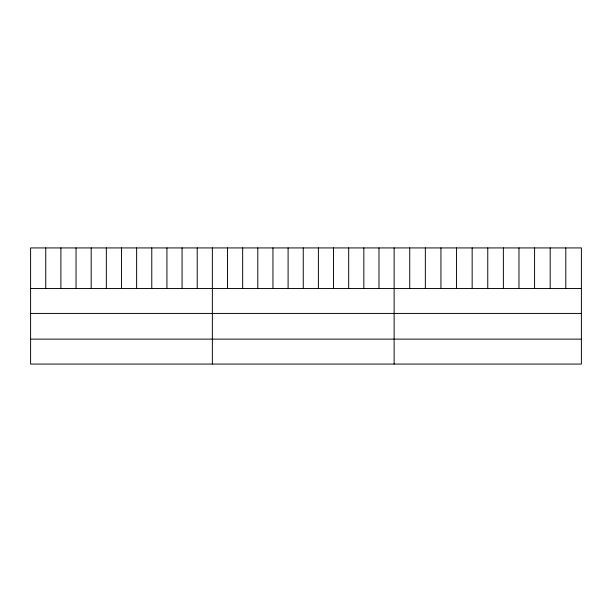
<?xml version="1.0" encoding="UTF-8"?>
<svg xmlns="http://www.w3.org/2000/svg" width="612" height="612" viewBox="0 0 612 612"><rect width="100%" height="100%" fill="white"/><g stroke="black" fill="none" stroke-linecap="round" stroke-linejoin="round"><path stroke-width="0.92" d="M581.4 288.489L581.4 364.071L30.6 364.071L30.6 247.929L581.4 247.929L581.4 288.489L30.6 288.489M30.6 313.428L581.4 313.428M30.6 339.125L581.4 339.125M565.794 247.929L565.794 288.489M550.188 247.929L550.188 288.489M534.582 247.929L534.582 288.489M518.976 247.929L518.976 288.489M503.37 247.929L503.37 288.489M487.764 247.929L487.764 288.489M472.158 247.929L472.158 288.489M456.552 247.929L456.552 288.489M440.946 247.929L440.946 288.489M425.34 247.929L425.34 288.489M409.734 247.929L409.734 288.489M394.128 247.929L394.128 364.071M378.981 247.929L378.981 288.489M363.834 247.929L363.834 288.489M348.687 247.929L348.687 288.489M333.54 247.929L333.54 288.489M318.393 247.929L318.393 288.489M303.246 247.929L303.246 288.489M288.099 247.929L288.099 288.489M272.952 247.929L272.952 288.489M257.805 247.929L257.805 288.489M242.658 247.929L242.658 288.489M227.511 247.929L227.511 288.489M212.364 247.929L212.364 364.071M197.217 247.929L197.217 288.489M182.07 247.929L182.07 288.489M166.923 247.929L166.923 288.489M151.776 247.929L151.776 288.489M136.629 247.929L136.629 288.489M121.482 247.929L121.482 288.489M106.335 247.929L106.335 288.489M91.188 247.929L91.188 288.489M76.041 247.929L76.041 288.489M60.894 247.929L60.894 288.489M45.747 247.929L45.747 288.489"/></g></svg>
